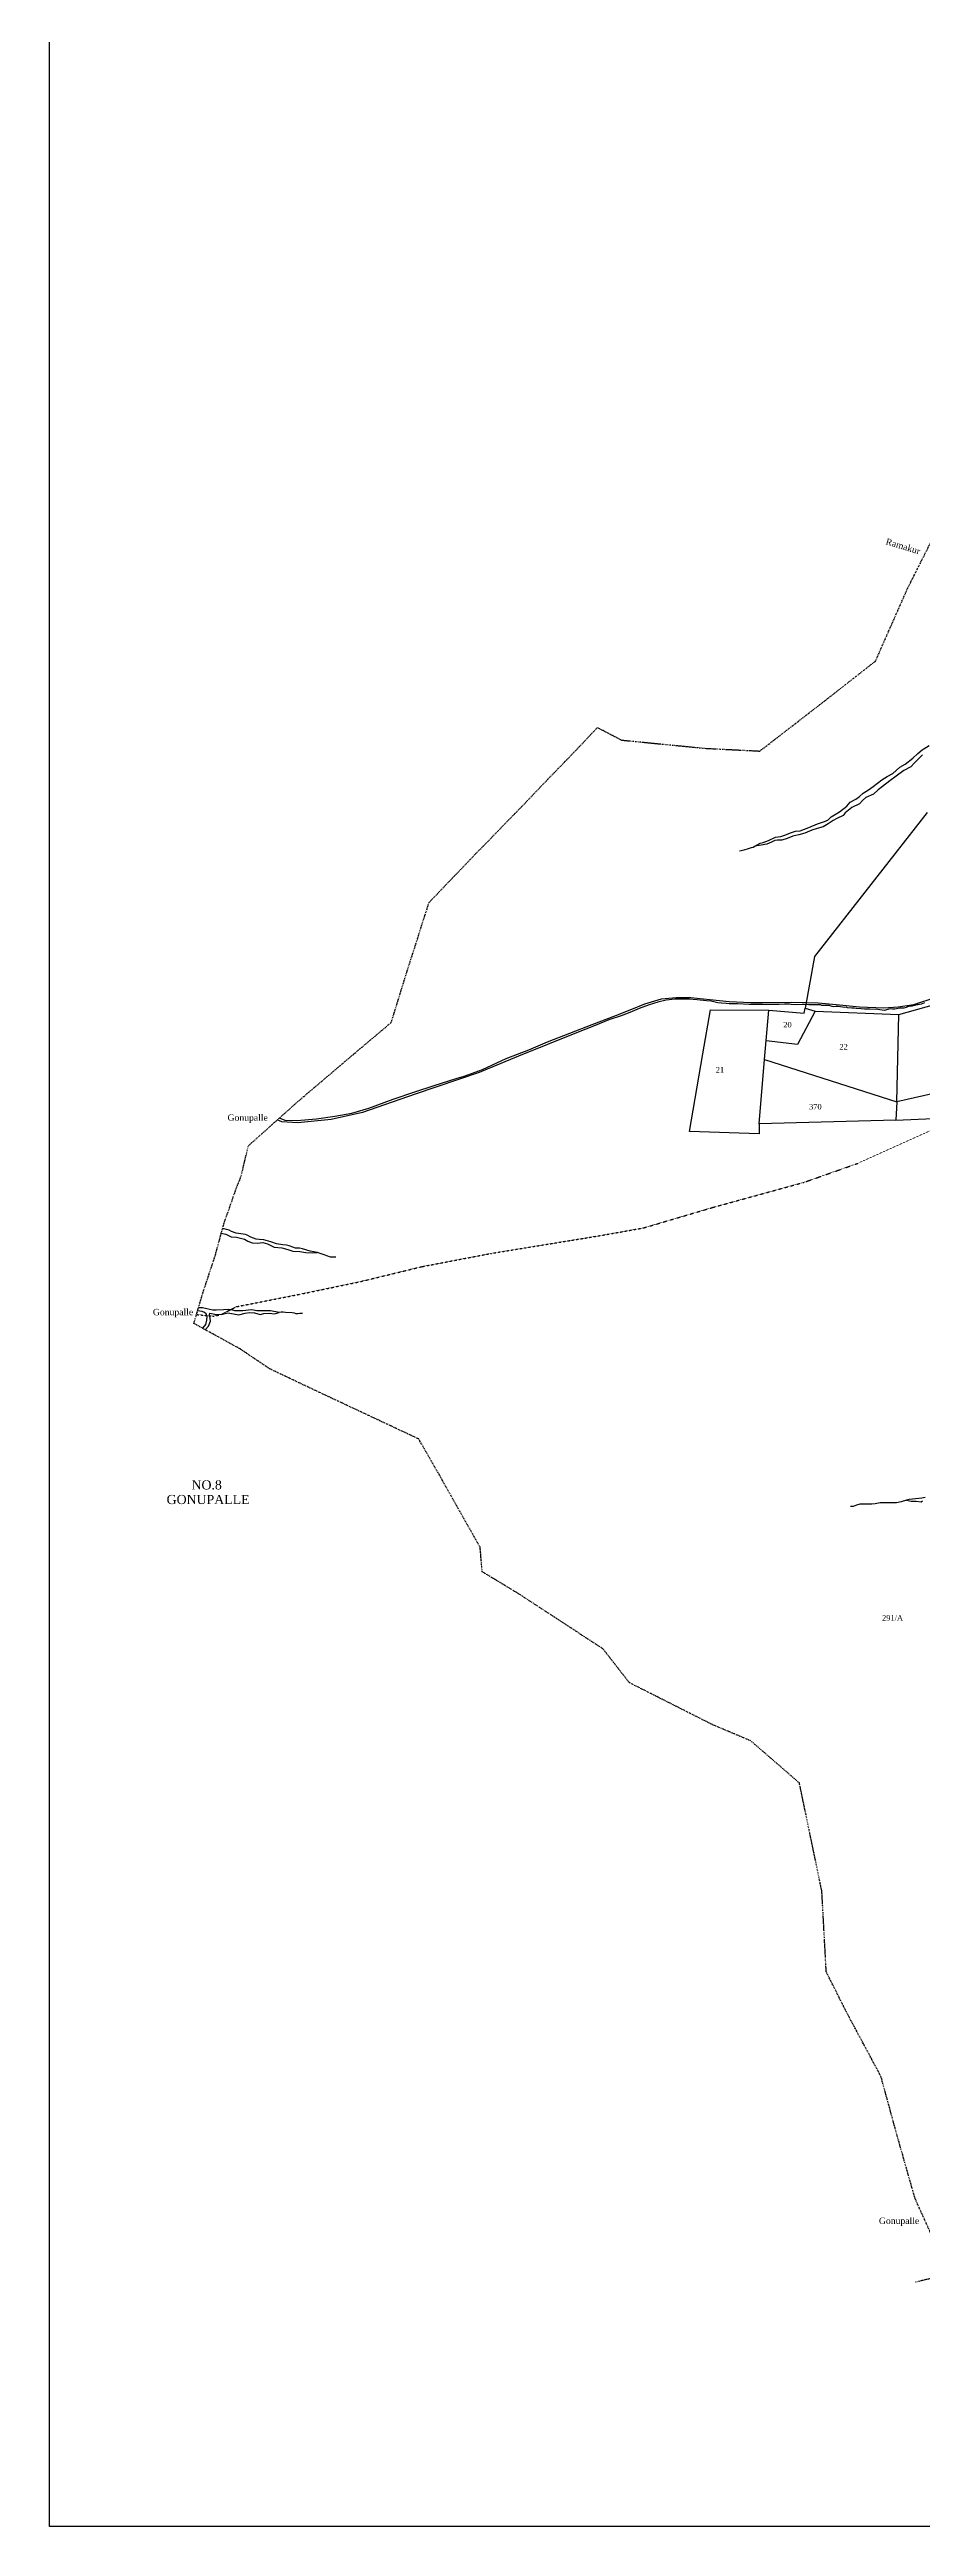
# Model space of a CAD drawing. Header units: millimetres. Extents: x -198 to 1953, y -1438 to 736.
# Drawn here: x -198 to 280, y -1438 to -82 of the extents above; entities that cross this region are included whole.
import ezdxf

# ---------------------------------------------------------------- set-up
doc = ezdxf.new("R2010")
doc.units = ezdxf.units.MM
doc.header["$MEASUREMENT"] = 0
doc.linetypes.add('ACAD_ISO07W100', pattern=[3, 0, -3])
doc.linetypes.add('BORDER', pattern=[1.75, 0.5, -0.25, 0.5, -0.25, 0, -0.25])
for name, color, linetype, lineweight in [('FOOTPATH', 150, 'ACAD_ISO07W100', 30), ('ROAD', 1, 'Continuous', 25), ('VILL_BOUNDARY', 6, 'BORDER', 30)]:
    doc.layers.add(name, color=color, linetype=linetype, lineweight=lineweight)
for name, color, linetype in [('NALA', 4, 'Continuous'), ('SURVEY_BND', 7, 'Continuous'), ('SURVEY_NO', 7, 'Continuous')]:
    doc.layers.add(name, color=color, linetype=linetype)
doc.styles.get("Standard").update_dxf_attribs({"font": 'TIMES.TTF'})

msp = doc.modelspace()

# ---------------------------------------------------------------- linework, layer by layer
at = {"lineweight": 30}
msp.add_lwpolyline([(-197.6, 735.5), (1952.8, 735.5), (1952.8, -1437.5), (-197.6, -1437.5)], close=True, dxfattribs=at)
at = {"layer": 'FOOTPATH', "ltscale": 0.002}
msp.add_lwpolyline([(-117.3, -774.4), (-107.9, -775.3), (-103.8, -774.4), (-95.4, -770.1), (-60.3, -763.2), (-28.2, -756.5), (5.9, -748.2), (43.5, -741), (103.5, -731.2), (127.1, -727), (165.6, -715.6), (214.7, -702.1), (244.2, -691.7), (301.1, -666.1), (327, -654), (351, -633.2), (380.9, -610.7), (395.4, -596.2), (399.5, -589.3)], dxfattribs=at)
at = {"layer": 'NALA'}
for points in [[(279.7, -468.1), (277.9, -469.8), (275.3, -472.6), (273.2, -474.7), (269.4, -476.7), (265.3, -479.9), (261.8, -482.4), (257.7, -485.4), (255.3, -487.4), (252.9, -489.6), (248.7, -491.5), (246.9, -493.1), (245.1, -494.9), (240.9, -497), (237.4, -499.9), (236.3, -501.4), (232.8, -503), (230.8, -504.1), (228.1, -506), (225.4, -507.6), (222.1, -508.4), (219.1, -509.4), (215.3, -511.1), (212, -512), (208.7, -512.7), (205.6, -514), (202.7, -514.8), (200.3, -514.8), (198.9, -515), (197.1, -516), (194.5, -517.1), (191.4, -517.6), (187.9, -518.1), (190.8, -516.5), (192.5, -516.2), (195.4, -515.1), (199.2, -513.3), (202.2, -512.8), (204.4, -512.1), (207.5, -510.8), (210.2, -510), (212.8, -509.8), (217.5, -507.9), (222.3, -505.9), (225.5, -504.9), (227.8, -503.9), (229.7, -502.1), (234.2, -499.4), (238.2, -496.2), (240.1, -494), (243.2, -492.4), (245.1, -490.9), (247.2, -489.1), (250.1, -487.3), (252.7, -485.4), (257.3, -481.8), (260.3, -480), (263.4, -478.4), (267.3, -474.9), (270.2, -473.3), (274.3, -469.9), (277.1, -467.4), (279.4, -465.5), (283.3, -463)], [(179.6, -520.6), (182.2, -520.2), (184.5, -519.4), (186.1, -518.9), (187.1, -518.6), (187.9, -518.1)], [(-103.7, -729.8), (-101.3, -730.4), (-98.4, -731.8), (-95.4, -732.1), (-91, -733.1), (-89.2, -734.2), (-86.8, -735.1), (-83.9, -735.3), (-81.1, -735), (-78.5, -735.8), (-74.9, -737.5), (-70.7, -737.9), (-67.3, -738.8), (-64.7, -739.8), (-60.7, -739.9), (-57.5, -740.5), (-53.9, -740.7), (-51.2, -740.4), (-55.2, -739.7), (-59.4, -738.5), (-60.9, -738.1), (-63.1, -738), (-64.6, -737.6), (-66.7, -736.8), (-68, -736.4), (-70.1, -736.2), (-73.6, -735.8), (-76.6, -734.7), (-80.4, -733.5), (-83.1, -733.3), (-84.6, -733.1), (-87.5, -732.1), (-89.5, -731), (-90.4, -730.6), (-95.5, -729.8), (-98.2, -728.9), (-99.5, -728.3), (-100.8, -727.8), (-102.1, -727.6), (-103.1, -727.5)], [(-41.1, -743), (-44, -743), (-46, -742.3), (-47, -741.9), (-48.1, -741.6), (-49.2, -741.2), (-51.2, -740.4)], [(-113.8, -781.9), (-112.1, -779.8), (-111.6, -777.5), (-111.5, -775.5), (-111.9, -774), (-112.9, -773.3), (-114.2, -772.8), (-116.7, -772.3)], [(-112.5, -782.7), (-110.8, -780.7), (-109.7, -778.1), (-109.8, -776.4), (-110.1, -774.6), (-109.9, -773.7), (-107.3, -774.2), (-103.8, -774.4), (-101.6, -773.9), (-100.1, -773.4), (-97, -774.1), (-94.1, -774.6), (-90.6, -773.6), (-88.3, -773.3), (-85.6, -773.5), (-82.4, -774.3), (-80.5, -773.9), (-77.6, -773.7), (-74.7, -774), (-72, -773.3), (-76.8, -772.4), (-78.8, -772.4), (-80.8, -772.4), (-82.9, -772.4), (-84.2, -772.4), (-86.1, -772), (-87.2, -771.8), (-91.9, -772.3), (-94.9, -772.3), (-96.3, -772.3), (-97.5, -772), (-100, -771.7), (-102.5, -771.9), (-106.6, -772.1), (-108.4, -772), (-111.6, -771.3), (-114, -770.8), (-115.3, -770.7), (-116.2, -770.7)], [(-59.4, -773.9), (-60.8, -773.9), (-61.8, -774), (-62.8, -774), (-63.7, -773.7), (-64.9, -773.5), (-68.6, -773.2), (-69.9, -773.1), (-70.9, -773.1), (-72, -773.3)], [(270.9, -875.9), (268, -876.8), (265.4, -877.4), (263, -877.5), (261.7, -877.5), (259.8, -877.5), (257.8, -877.4), (256.5, -877.4), (254.7, -877.8), (253.7, -878), (252, -878.1), (249.8, -878.1), (247.2, -878.1), (245.4, -878.1), (243.5, -878.7), (241.7, -879.5), (240.2, -879.4)], [(281.1, -874.6), (279.3, -874.8), (274.1, -875.5), (272.3, -875.6), (270.9, -875.9), (273.5, -876.5), (276.2, -876.6), (278.8, -876.9), (279.7, -876.4)]]:
    msp.add_lwpolyline(points, dxfattribs=at)
at = {"layer": 'ROAD'}
for points in [[(280.7, -603.8), (278.8, -604.5), (277, -604.9), (276.4, -604.9), (275.5, -605.3), (274.8, -605.4), (273.9, -605.6), (273.3, -605.7), (272.3, -605.9), (271.4, -606.1), (270.6, -606.4), (269.4, -606.7), (268.8, -606.7), (267.2, -606.7), (266.4, -606.9), (264.5, -607.3), (263.2, -607.4), (261.9, -607.2), (258.6, -608), (255.2, -607.5), (250.9, -607.4), (247.9, -607.4), (246, -607.1), (243.4, -607), (242.4, -606.8), (240.9, -606.8), (238.7, -606.6), (237.8, -606.3), (236.9, -606.4), (233.7, -605.9), (232.3, -605.9), (231.2, -606), (230.3, -605.9), (228.6, -605.4), (227.1, -605.3), (226.3, -605.4), (224.6, -605.3), (223.9, -605), (221.6, -605), (219.8, -605), (219.1, -604.9), (217.5, -604.9), (215.1, -604.8), (213.9, -604.8), (211, -605), (207.9, -604.8), (206.7, -604.5), (206.1, -604.6), (205.2, -604.6), (204.2, -604.5), (201.2, -604.8), (199.2, -604.8), (197.1, -604.8), (195.4, -604.8), (193.8, -604.8), (190.5, -604.8), (188.9, -604.7), (184.9, -604.7), (178.4, -604.4), (174, -604.4), (172.3, -604.3), (169.7, -604.1), (167.8, -603.8), (164, -603), (161.6, -602.8), (156.4, -602.3), (152, -601.9), (147.8, -601.9), (144.2, -601.9), (139.5, -602.4), (135, -603.4), (130.1, -604.9), (124.8, -606.9), (119.7, -609.2), (114.8, -610.9), (108.2, -613.2), (100.6, -616.2), (90.5, -620.2), (58.8, -633), (37.3, -642), (2.2, -653.9), (-26.6, -663.9), (-43.7, -667.6), (-61.8, -669.5), (-70.7, -668.9), (-73.1, -667.9)], [(-72.1, -666.7), (-68.9, -668.1), (-62.4, -668.3), (-51.6, -667.4), (-41.7, -665.9), (-32.3, -664.3), (-23.1, -661.4), (-9.8, -656.6), (2, -652.6), (12.7, -649.1), (24.6, -645.3), (29, -643.9), (39, -640.3), (52.1, -634.4), (64.4, -629.5), (74.7, -625.2), (86.8, -620.5), (99.1, -615.7), (112, -610.8), (120.7, -607.4), (127.9, -604.4), (136.9, -601.7), (145, -600.9), (152.9, -601), (163.3, -602), (174, -603.2), (185.7, -603.6), (192.1, -603.7), (208.1, -603.5), (215.6, -603.6), (222.5, -603.9), (232.4, -604.7), (245.1, -606.1), (258.5, -606.6), (266.4, -606), (274.9, -604.7), (287.1, -600.7)]]:
    msp.add_lwpolyline(points, dxfattribs=at)
at = {"layer": 'SURVEY_BND'}
for points in [[(282.2, -499.8), (220.5, -578.5), (215.5, -606.8), (221, -608.5), (266.6, -610.3), (314.8, -596.8), (319.5, -562)], [(190.4, -670.1), (190.3, -675.6), (152.3, -674.3), (159.5, -631.8), (163.7, -607.6), (195.7, -607.9)], [(193.3, -634.9), (195.7, -607.9), (215, -609.5), (215.5, -606.8)], [(221, -608.5), (211.2, -626.6), (194.2, -624.7)], [(265.5, -658), (266.6, -610.3)], [(265, -668.1), (190.4, -670.1), (193.3, -634.9), (265.5, -658)], [(321.1, -645.4), (265.5, -658), (265, -668.1), (318.2, -665.6), (319, -665.4)]]:
    msp.add_lwpolyline(points, dxfattribs=at)
at = {"layer": 'VILL_BOUNDARY'}
for points in [[(294.2, -1299.4), (275.6, -1258.2), (265.8, -1223.8), (256.9, -1191.3), (237.5, -1155), (227, -1134), (224.6, -1089.9), (212.3, -1030.7), (185.8, -1007.7), (164.8, -998.8), (134.9, -983.7), (119.3, -975.8), (104.9, -957.3), (59.8, -927.8), (38.9, -915.1), (37.8, -901.8), (15.3, -861.8), (4.2, -842.5), (-55.6, -814.4), (-77.1, -804.2), (-93.3, -793.3), (-118.7, -779.3), (-114, -763.2), (-107.1, -742.4), (-102.3, -724.7), (-95.5, -705.3), (-93, -699.1), (-88.9, -682.1), (-61.9, -657.9), (-31.2, -631.8), (-10.8, -614.6), (-0.4, -581.1), (9.8, -549.1), (35.5, -522.2), (60.4, -496.6), (92.1, -463.6), (101.9, -453.2), (115.1, -460.1), (160.8, -464.6), (190.7, -466.1), (226.7, -438.2), (253.9, -416.9), (271.6, -376.8), (286, -348.2)], [(294.2, -1299.4), (275.7, -1303.9)]]:
    msp.add_lwpolyline(points, dxfattribs=at)

# ---------------------------------------------------------------- texts
at = {"layer": 'SURVEY_NO'}
for s, rotation, p in [('Ramakur', 343.0539, (259.2, -352.9)), ('Gonupalle', 0.0435, (-100.3, -668.4)), ('Gonupalle', 0.0435, (-141.1, -774.8)), ('Gonupalle', 0.0435, (255.8, -1272))]:
    msp.add_text(s, height=3.5, rotation=rotation, dxfattribs=at).set_placement(p)
for s, height, p in [('20', 3, (203.5, -617.3)), ('22', 3, (234.2, -629.4)), ('21', 3, (166.6, -642)), ('370', 3, (217.6, -662.2)), ('NO.8', 5, (-120, -870.1)), ('GONUPALLE', 5, (-133.6, -878.1)), ('291/A', 3, (257.5, -941.9))]:
    msp.add_text(s, height=height, dxfattribs=at).set_placement(p)

doc.saveas('drawing.dxf')
